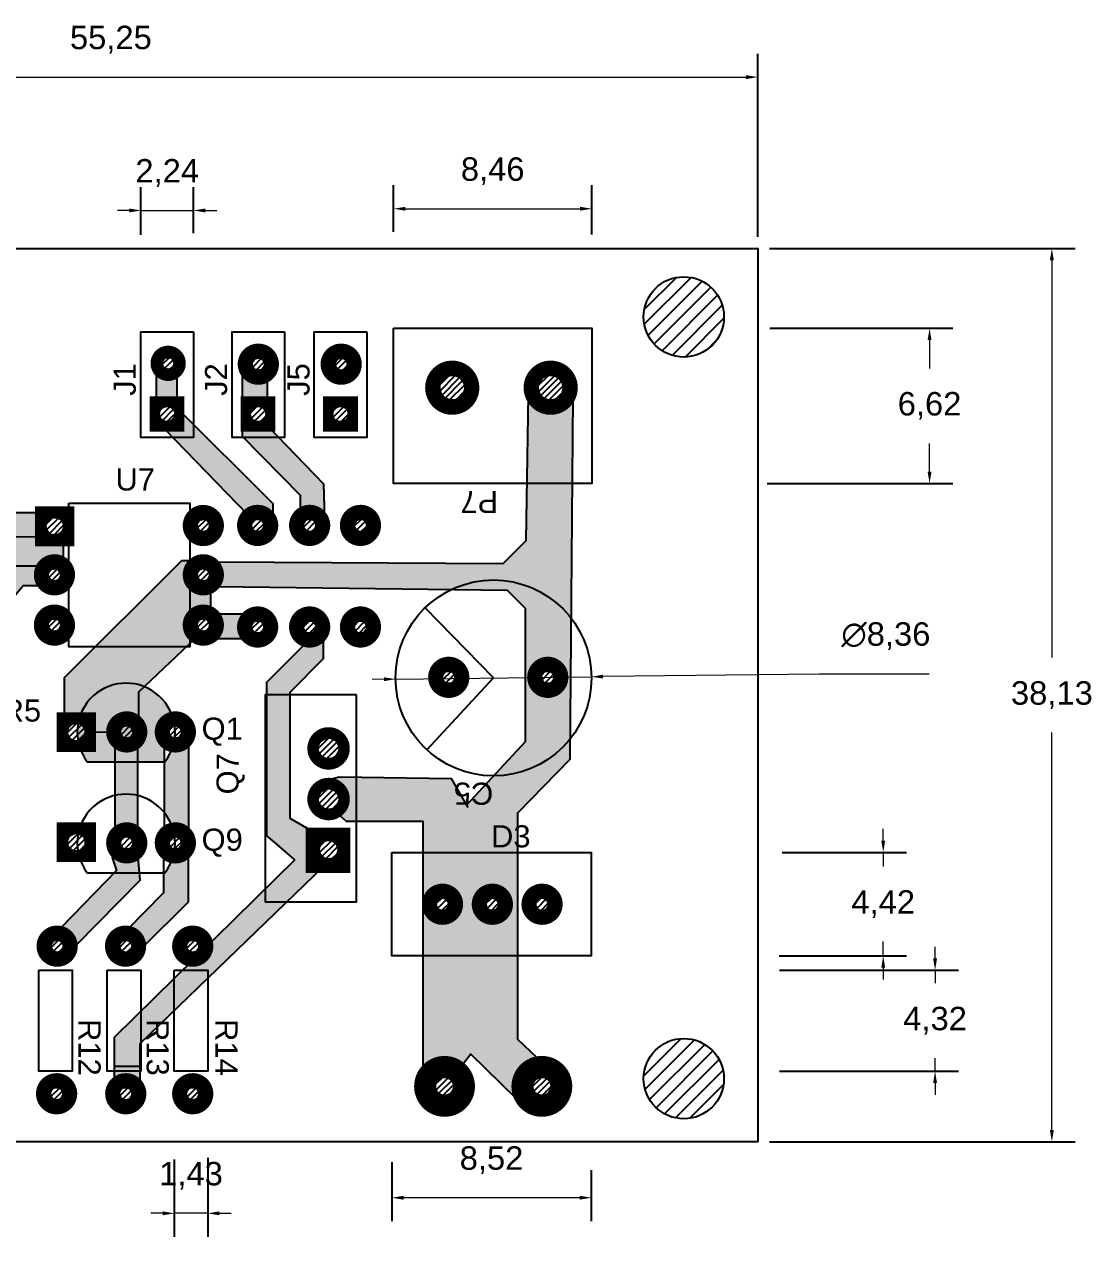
# Model space of a CAD drawing. Header units: millimetres. Extents: x 0 to 2627, y 0 to 23954.
# Drawn here: x 65.3 to 110.9, y 26.6 to 78.3 of the extents above; entities that cross this region are included whole.
import ezdxf

# ---------------------------------------------------------------- set-up
doc = ezdxf.new("R2010")
doc.units = ezdxf.units.MM
for name, color, linetype in [('BORDA DA PLACA', 7, 'Continuous'), ('COMPONENTES ELETRICOS', 7, 'Continuous'), ('COTAS', 7, 'Continuous'), ('FUROS', 7, 'Continuous'), ('HACHURAS', 7, 'Continuous'), ('PINOS', 40, 'Continuous'), ('TEXTOS', 7, 'Continuous'), ('TRILHAS', 94, 'Continuous')]:
    doc.layers.add(name, color=color, linetype=linetype)
doc.styles.get("Standard").update_dxf_attribs({"font": 'arial.ttf'})
doc.dimstyles.new('ABNT_PCB_COTAS_MM', dxfattribs={"dimtxt": 1, "dimasz": 0.5, "dimexe": 1, "dimexo": 0.5, "dimgap": 1, "dimtad": 1, "dimtih": 1, "dimtoh": 1, "dimtxsty": 'Standard', "dimcen": 2.5, "dimclrt": 256, "dimadec": 0, "dimazin": 0, "dimtfac": 1, "dimtmove": 0, "dimatfit": 3, "dimfxl": 1, "dimtfillclr": 256, "dimlwd": 18, "dimarcsym": 0})

# ---------------------------------------------------------------- blocks, each defined once
blk = doc.blocks.new('*D27')
at = {"layer": 'COTAS', "color": 0, "lineweight": -2, "transparency": 16777216}
for p, q in [((97.141, 65.367), (104.963, 65.367)), ((97.027, 58.743), (104.963, 58.743))]:
    blk.add_line(p, q, dxfattribs=at)
at = {"layer": 'COTAS', "color": 0, "linetype": 'Continuous', "lineweight": 18, "transparency": 16777216}
for p, q in [((103.963, 64.867), (103.963, 63.656)), ((103.963, 59.243), (103.963, 60.454))]:
    blk.add_line(p, q, dxfattribs=at)
at = {"layer": 'COTAS', "color": 0, "transparency": 16777216}
for points in [[(103.88, 64.867), (104.046, 64.867), (103.963, 65.367)], [(103.88, 59.243), (104.046, 59.243), (103.963, 58.743)]]:
    blk.add_solid(points, dxfattribs=at)
at = {"layer": 'Defpoints', "color": 0, "transparency": 16777216}
for p in [(96.641, 65.367), (96.527, 58.743), (103.963, 58.743)]:
    blk.add_point(p, dxfattribs=at)
at = {"layer": 'COTAS', "transparency": 16777216, "insert": (103.963, 62.055), "char_height": 1, "attachment_point": 5}
blk.add_mtext('6,62', dxfattribs=at)
blk = doc.blocks.new('*D28')
at = {"layer": 'COTAS', "color": 0, "lineweight": -2, "transparency": 16777216}
for p, q in [((97.132, 68.774), (110.185, 68.774)), ((97.132, 30.642), (110.185, 30.642))]:
    blk.add_line(p, q, dxfattribs=at)
at = {"layer": 'COTAS', "color": 0, "linetype": 'Continuous', "lineweight": 18, "transparency": 16777216}
for p, q in [((109.185, 68.274), (109.185, 51.309)), ((109.185, 31.142), (109.185, 48.107))]:
    blk.add_line(p, q, dxfattribs=at)
at = {"layer": 'COTAS', "color": 0, "transparency": 16777216}
for points in [[(109.101, 68.274), (109.268, 68.274), (109.185, 68.774)], [(109.101, 31.142), (109.268, 31.142), (109.185, 30.642)]]:
    blk.add_solid(points, dxfattribs=at)
at = {"layer": 'Defpoints', "color": 0, "transparency": 16777216}
for p in [(96.632, 68.774), (96.632, 30.642), (109.185, 30.642)]:
    blk.add_point(p, dxfattribs=at)
at = {"layer": 'COTAS', "transparency": 16777216, "insert": (109.185, 49.708), "char_height": 1, "attachment_point": 5}
blk.add_mtext('38,13', dxfattribs=at)
blk = doc.blocks.new('*D29')
at = {"layer": 'COTAS', "color": 0, "lineweight": -2, "transparency": 16777216}
for p, q in [((41.381, 69.274), (41.381, 77.09)), ((96.632, 69.274), (96.632, 77.09))]:
    blk.add_line(p, q, dxfattribs=at)
at = {"layer": 'COTAS', "color": 0, "linetype": 'Continuous', "lineweight": 18, "transparency": 16777216}
blk.add_line((41.881, 76.09), (96.132, 76.09), dxfattribs=at)
at = {"layer": 'COTAS', "color": 0, "transparency": 16777216}
for points in [[(41.881, 76.173), (41.881, 76.007), (41.381, 76.09)], [(96.132, 76.173), (96.132, 76.007), (96.632, 76.09)]]:
    blk.add_solid(points, dxfattribs=at)
at = {"layer": 'Defpoints', "color": 0, "transparency": 16777216}
for p in [(96.632, 76.09), (41.381, 68.774), (96.632, 68.774)]:
    blk.add_point(p, dxfattribs=at)
at = {"layer": 'COTAS', "transparency": 16777216, "insert": (69.007, 77.691), "char_height": 1, "attachment_point": 5}
blk.add_mtext('55,25', dxfattribs=at)
blk = doc.blocks.new('*D30')
at = {"layer": 'COTAS', "color": 0, "lineweight": -2, "transparency": 16777216}
for p, q in [((81.081, 69.482), (81.081, 71.471)), ((89.54, 69.368), (89.54, 71.471))]:
    blk.add_line(p, q, dxfattribs=at)
at = {"layer": 'COTAS', "color": 0, "linetype": 'Continuous', "lineweight": 18, "transparency": 16777216}
blk.add_line((81.581, 70.471), (89.04, 70.471), dxfattribs=at)
at = {"layer": 'COTAS', "color": 0, "transparency": 16777216}
for points in [[(81.581, 70.554), (81.581, 70.387), (81.081, 70.471)], [(89.04, 70.554), (89.04, 70.387), (89.54, 70.471)]]:
    blk.add_solid(points, dxfattribs=at)
at = {"layer": 'Defpoints', "color": 0, "transparency": 16777216}
for p in [(89.54, 70.471), (81.081, 68.982), (89.54, 68.868)]:
    blk.add_point(p, dxfattribs=at)
at = {"layer": 'COTAS', "transparency": 16777216, "insert": (85.31, 72.072), "char_height": 1, "attachment_point": 5}
blk.add_mtext('8,46', dxfattribs=at)
blk = doc.blocks.new('*D31')
at = {"layer": 'COTAS', "color": 0, "lineweight": -2, "transparency": 16777216}
for p, q in [((70.293, 69.36), (70.293, 71.398)), ((72.534, 69.432), (72.534, 71.398))]:
    blk.add_line(p, q, dxfattribs=at)
at = {"layer": 'COTAS', "color": 0, "linetype": 'Continuous', "lineweight": 18, "transparency": 16777216}
for p, q in [((69.793, 70.398), (69.293, 70.398)), ((70.293, 70.398), (72.534, 70.398)), ((73.034, 70.398), (73.534, 70.398))]:
    blk.add_line(p, q, dxfattribs=at)
at = {"layer": 'COTAS', "color": 0, "transparency": 16777216}
for points in [[(69.793, 70.481), (69.793, 70.315), (70.293, 70.398)], [(73.034, 70.481), (73.034, 70.315), (72.534, 70.398)]]:
    blk.add_solid(points, dxfattribs=at)
at = {"layer": 'Defpoints', "color": 0, "transparency": 16777216}
for p in [(72.534, 70.398), (70.293, 68.86), (72.534, 68.932)]:
    blk.add_point(p, dxfattribs=at)
at = {"layer": 'COTAS', "transparency": 16777216, "insert": (71.414, 71.999), "char_height": 1, "attachment_point": 5}
blk.add_mtext('2,24', dxfattribs=at)
blk = doc.blocks.new('*D37')
at = {"layer": 'COTAS', "color": 0, "linetype": 'Continuous', "lineweight": 18, "transparency": 16777216}
for p, q in [((80.663, 50.388), (80.163, 50.382)), ((81.163, 50.394), (89.525, 50.493)), ((99.256, 50.608), (90.025, 50.499)), ((103.941, 50.608), (99.256, 50.608))]:
    blk.add_line(p, q, dxfattribs=at)
at = {"layer": 'COTAS', "color": 0, "transparency": 16777216}
for points in [[(80.662, 50.471), (80.664, 50.304), (81.163, 50.394)], [(90.024, 50.582), (90.026, 50.416), (89.525, 50.493)]]:
    blk.add_solid(points, dxfattribs=at)
at = {"layer": 'Defpoints', "color": 0, "transparency": 16777216}
for p in [(81.163, 50.394), (89.525, 50.493)]:
    blk.add_point(p, dxfattribs=at)
at = {"layer": 'COTAS', "transparency": 16777216, "insert": (102.098, 52.226), "char_height": 1, "attachment_point": 5}
blk.add_mtext('∅8,36', dxfattribs=at)
blk = doc.blocks.new('*D38')
at = {"layer": 'COTAS', "color": 0, "linetype": 'Continuous', "lineweight": 18, "transparency": 16777216}
for p, q in [((101.984, 43.497), (101.984, 43.997)), ((101.984, 42.997), (101.984, 42.388)), ((101.984, 38.576), (101.984, 39.186)), ((101.984, 38.076), (101.984, 37.576))]:
    blk.add_line(p, q, dxfattribs=at)
at = {"layer": 'COTAS', "color": 0, "lineweight": -2, "transparency": 16777216}
for p, q in [((97.673, 42.997), (102.984, 42.997)), ((97.537, 38.576), (102.984, 38.576))]:
    blk.add_line(p, q, dxfattribs=at)
at = {"layer": 'COTAS', "color": 0, "transparency": 16777216}
for points in [[(101.901, 43.497), (102.068, 43.497), (101.984, 42.997)], [(101.901, 38.076), (102.068, 38.076), (101.984, 38.576)]]:
    blk.add_solid(points, dxfattribs=at)
at = {"layer": 'Defpoints', "color": 0, "transparency": 16777216}
for p in [(97.173, 42.997), (97.037, 38.576), (101.984, 38.576)]:
    blk.add_point(p, dxfattribs=at)
at = {"layer": 'COTAS', "transparency": 16777216, "insert": (101.984, 40.787), "char_height": 1, "attachment_point": 5}
blk.add_mtext('4,42', dxfattribs=at)
blk = doc.blocks.new('*D39')
at = {"layer": 'COTAS', "color": 0, "lineweight": -2, "transparency": 16777216}
for p, q in [((81.002, 29.773), (81.002, 27.254)), ((89.518, 29.433), (89.518, 27.254))]:
    blk.add_line(p, q, dxfattribs=at)
at = {"layer": 'COTAS', "color": 0, "linetype": 'Continuous', "lineweight": 18, "transparency": 16777216}
blk.add_line((89.018, 28.254), (81.502, 28.254), dxfattribs=at)
at = {"layer": 'COTAS', "color": 0, "transparency": 16777216}
for points in [[(81.502, 28.337), (81.502, 28.171), (81.002, 28.254)], [(89.018, 28.337), (89.018, 28.171), (89.518, 28.254)]]:
    blk.add_solid(points, dxfattribs=at)
at = {"layer": 'Defpoints', "color": 0, "transparency": 16777216}
for p in [(81.002, 30.273), (89.518, 29.933), (81.002, 28.254)]:
    blk.add_point(p, dxfattribs=at)
at = {"layer": 'COTAS', "transparency": 16777216, "insert": (85.26, 29.855), "char_height": 1, "attachment_point": 5}
blk.add_mtext('8,52', dxfattribs=at)
blk = doc.blocks.new('*D61')
at = {"layer": 'COTAS', "color": 0, "linetype": 'Continuous', "lineweight": 18, "transparency": 16777216}
for p, q in [((104.199, 38.47), (104.199, 38.97)), ((104.199, 37.97), (104.199, 37.412)), ((104.199, 33.651), (104.199, 34.21)), ((104.199, 33.151), (104.199, 32.651))]:
    blk.add_line(p, q, dxfattribs=at)
at = {"layer": 'COTAS', "color": 0, "lineweight": -2, "transparency": 16777216}
for p, q in [((97.556, 37.97), (105.199, 37.97)), ((97.556, 33.651), (105.199, 33.651))]:
    blk.add_line(p, q, dxfattribs=at)
at = {"layer": 'COTAS', "color": 0, "transparency": 16777216}
for points in [[(104.115, 38.47), (104.282, 38.47), (104.199, 37.97)], [(104.115, 33.151), (104.282, 33.151), (104.199, 33.651)]]:
    blk.add_solid(points, dxfattribs=at)
at = {"layer": 'Defpoints', "color": 0, "transparency": 16777216}
for p in [(97.056, 37.97), (97.056, 33.651), (104.199, 33.651)]:
    blk.add_point(p, dxfattribs=at)
at = {"layer": 'COTAS', "transparency": 16777216, "insert": (104.199, 35.811), "char_height": 1, "attachment_point": 5}
blk.add_mtext('4,32', dxfattribs=at)
blk = doc.blocks.new('*D62')
at = {"layer": 'COTAS', "color": 0, "lineweight": -2, "transparency": 16777216}
for p, q in [((71.716, 29.892), (71.716, 26.588)), ((73.142, 29.951), (73.142, 26.588))]:
    blk.add_line(p, q, dxfattribs=at)
at = {"layer": 'COTAS', "color": 0, "linetype": 'Continuous', "lineweight": 18, "transparency": 16777216}
for p, q in [((71.216, 27.588), (70.716, 27.588)), ((73.142, 27.588), (71.716, 27.588)), ((73.642, 27.588), (74.142, 27.588))]:
    blk.add_line(p, q, dxfattribs=at)
at = {"layer": 'COTAS', "color": 0, "transparency": 16777216}
for points in [[(71.216, 27.672), (71.216, 27.505), (71.716, 27.588)], [(73.642, 27.672), (73.642, 27.505), (73.142, 27.588)]]:
    blk.add_solid(points, dxfattribs=at)
at = {"layer": 'Defpoints', "color": 0, "transparency": 16777216}
for p in [(71.716, 30.392), (73.142, 30.451), (71.716, 27.588)]:
    blk.add_point(p, dxfattribs=at)
at = {"layer": 'COTAS', "transparency": 16777216, "insert": (72.429, 29.189), "char_height": 1, "attachment_point": 5}
blk.add_mtext('1,43', dxfattribs=at)

msp = doc.modelspace()

# ---------------------------------------------------------------- hatches: boundary and pattern name
at = {"layer": 'HACHURAS'}
h = msp.add_hatch(dxfattribs=at)
h.set_pattern_fill('ANSI31', color=256, scale=0.14)
h.set_pattern_definition([(45, (26.32435, 13.90857), (-0.314309, 0.314309), [])])
h.paths.add_polyline_path([(95.184, 65.852, 1), (91.755, 65.852, 1)])
h.paths.add_polyline_path([(45.78, 65.846, 1), (42.352, 65.846, 1)])
h.paths.add_polyline_path([(42.356, 33.337, 1), (45.776, 33.337, 1)])
h.paths.add_polyline_path([(95.184, 33.337, 1), (91.755, 33.337, 1)])
h = msp.add_hatch(dxfattribs=at)
h.set_pattern_fill('ANSI31', color=256, scale=0.059)
h.set_pattern_definition([(45, (26.32435, 13.90857), (-0.13245878, 0.13245878), [])])
h.paths.add_polyline_path([(88.322, 62.832, 1), (87.251, 62.832, 1)])
h.paths.add_polyline_path([(84.118, 62.832, 1), (83.047, 62.832, 1)])
h.paths.add_polyline_path([(79.11, 63.836, 1), (78.573, 63.836, 1)])
h.paths.add_polyline_path([(79.147, 61.707, 1), (78.475, 61.707, 1)])
h.paths.add_polyline_path([(75.631, 61.707, 1), (74.959, 61.707, 1)])
h.paths.add_polyline_path([(75.571, 63.836, 1), (75.035, 63.836, 1)])
h.paths.add_polyline_path([(71.744, 61.707, 1), (71.072, 61.707, 1)])
h.paths.add_polyline_path([(71.709, 63.872, 1), (71.196, 63.872, 1)])
h.paths.add_polyline_path([(73.222, 56.949, 1), (72.685, 56.949, 1)])
h.paths.add_polyline_path([(75.542, 56.954, 1), (75.005, 56.954, 1)])
h.paths.add_polyline_path([(77.762, 56.954, 1), (77.226, 56.954, 1)])
h.paths.add_polyline_path([(79.932, 56.954, 1), (79.396, 56.954, 1)])
h.paths.add_polyline_path([(60.581, 63.391, 1), (59.647, 63.391, 1)])
h.paths.add_polyline_path([(58.498, 63.407, 1), (57.564, 63.407, 1)])
h.paths.add_polyline_path([(56.374, 63.407, 1), (55.44, 63.407, 1)])
h.paths.add_polyline_path([(54.282, 63.407, 1), (53.348, 63.407, 1)])
h.paths.add_polyline_path([(47.588, 60.725, 1), (47.051, 60.725, 1)])
h.paths.add_polyline_path([(49.804, 60.677, 1), (49.128, 60.677, 1)])
h.paths.add_polyline_path([(49.77, 57.019, 1), (49.233, 57.019, 1)])
h.paths.add_polyline_path([(47.704, 56.959, 1), (47.028, 56.959, 1)])
h.paths.add_polyline_path([(54.247, 58.13, 1), (53.71, 58.13, 1)])
h.paths.add_polyline_path([(58.273, 58.13, 1), (57.736, 58.13, 1)])
h.paths.add_polyline_path([(47.704, 53.3, 1), (47.028, 53.3, 1)])
h.paths.add_polyline_path([(49.77, 53.357, 1), (49.233, 53.357, 1)])
h.paths.add_polyline_path([(54.247, 53.843, 1), (53.71, 53.843, 1)])
h.paths.add_polyline_path([(58.273, 53.843, 1), (57.736, 53.843, 1)])
h.paths.add_polyline_path([(50.611, 51.189, 1), (51.148, 51.189, 1)])
h.paths.add_polyline_path([(55.261, 48.145, 1), (54.365, 48.145, 1)])
h.paths.add_polyline_path([(57.391, 48.145, 1), (56.494, 48.145, 1)])
h.paths.add_polyline_path([(59.401, 48.135, 1), (58.719, 48.135, 1)])
h.paths.add_polyline_path([(51.148, 44.858, 1), (50.611, 44.858, 1)])
h.paths.add_polyline_path([(55.132, 42.642, 1), (54.595, 42.642, 1)])
h.paths.add_polyline_path([(56.808, 42.642, 1), (56.272, 42.642, 1)])
h.paths.add_polyline_path([(55.176, 38.344, 1), (54.639, 38.344, 1)])
h.paths.add_polyline_path([(59.39, 38.344, 1), (58.854, 38.344, 1)])
h.paths.add_polyline_path([(51.514, 33.028, 1), (50.725, 33.028, 1)])
h.paths.add_polyline_path([(55.718, 33.028, 1), (54.929, 33.028, 1)])
h.paths.add_polyline_path([(59.769, 33.028, 1), (58.98, 33.028, 1)])
h.paths.add_polyline_path([(66.959, 32.693, 1), (66.422, 32.693, 1)])
h.paths.add_polyline_path([(69.911, 32.693, 1), (69.375, 32.693, 1)])
h.paths.add_polyline_path([(72.77, 32.693, 1), (72.234, 32.693, 1)])
h.paths.add_polyline_path([(83.649, 33.008, 1), (82.86, 33.008, 1)])
h.paths.add_polyline_path([(87.804, 33.008, 1), (87.015, 33.008, 1)])
h.paths.add_polyline_path([(87.686, 40.782, 1), (87.15, 40.782, 1)])
h.paths.add_polyline_path([(85.028, 40.782, 1), (85.564, 40.782, 1)])
h.paths.add_polyline_path([(83.435, 40.782, 1), (82.899, 40.782, 1)])
h.paths.add_polyline_path([(78.706, 43.111, 1), (77.899, 43.111, 1)])
h.paths.add_polyline_path([(77.854, 45.273, 1), (78.751, 45.273, 1)])
h.paths.add_polyline_path([(72.77, 38.993, 1), (72.234, 38.993, 1)])
h.paths.add_polyline_path([(69.903, 38.993, 1), (69.366, 38.993, 1)])
h.paths.add_polyline_path([(66.982, 38.993, 1), (66.446, 38.993, 1)])
h.paths.add_polyline_path([(72.03, 43.401, 1), (71.493, 43.401, 1)])
h.paths.add_polyline_path([(69.953, 43.401, 1), (69.416, 43.401, 1)])
h.paths.add_polyline_path([(67.913, 43.43, 1), (67.153, 43.43, 1)])
h.paths.add_polyline_path([(63.505, 44.858, 1), (62.968, 44.858, 1)])
h.paths.add_polyline_path([(67.913, 48.129, 1), (67.153, 48.129, 1)])
h.paths.add_polyline_path([(69.953, 48.138, 1), (69.416, 48.138, 1)])
h.paths.add_polyline_path([(72.03, 48.138, 1), (71.493, 48.138, 1)])
h.paths.add_polyline_path([(63.505, 51.189, 1), (62.968, 51.189, 1)])
h.paths.add_polyline_path([(66.866, 52.698, 1), (66.329, 52.698, 1)])
h.paths.add_polyline_path([(73.222, 52.698, 1), (72.685, 52.698, 1)])
h.paths.add_polyline_path([(75.542, 52.617, 1), (75.005, 52.617, 1)])
h.paths.add_polyline_path([(77.762, 52.617, 1), (77.226, 52.617, 1)])
h.paths.add_polyline_path([(79.932, 52.617, 1), (79.396, 52.617, 1)])
h.paths.add_polyline_path([(78.751, 47.434, 1), (77.854, 47.434, 1)])
h.paths.add_polyline_path([(83.702, 50.468, 1), (83.166, 50.468, 1)])
h.paths.add_polyline_path([(87.394, 50.468, 1), (87.931, 50.468, 1)])
h.paths.add_polyline_path([(73.222, 54.844, 1), (72.685, 54.844, 1)])
h.paths.add_polyline_path([(66.866, 54.844, 1), (66.329, 54.844, 1)])
h.paths.add_polyline_path([(66.992, 56.917, 1), (66.232, 56.917, 1)])
at = {"layer": 'TRILHAS'}
h = msp.add_hatch(color=256, dxfattribs=at)
h.dxf.hatch_style = 1
h.paths.add_polyline_path([(48.941, 61.214), (47.894, 61.805), (46.799, 61.805), (46.815, 61.085), (46.965, 61.078, -0.668802), (47.82, 60.725, -0.046646), (47.812, 60.632), (47.89, 60.33), (48.794, 60.117)])
h.paths.add_polyline_path([(47.817, 64.988), (48.763, 65.95), (56.412, 65.95), (57.005, 65.343), (58.433, 65.343), (58.424, 65.438), (56.631, 67.019), (48.361, 67.002), (46.722, 65.366), (46.799, 61.805), (47.894, 61.805)])
h.paths.add_polyline_path([(58.433, 65.343), (57.005, 65.343), (57.512, 64.823), (57.51, 64.033), (57.743, 64.018, -0.255994), (58.391, 63.979), (58.552, 63.969)])
h.paths.add_polyline_path([(54.409, 62.85), (54.2, 62.851, -0.317913), (53.419, 62.858), (53.419, 60.212), (54.409, 60.212)])
h.paths.add_polyline_path([(54.409, 60.212), (53.419, 60.212), (53.419, 58.747), (54.409, 58.819)])
h.paths.add_polyline_path([(58.624, 62.864), (58.423, 62.856, -0.29974), (57.68, 62.829), (57.485, 62.822), (57.527, 60.212), (58.62, 60.212)])
h.paths.add_polyline_path([(58.62, 60.212), (57.527, 60.212), (57.551, 58.683), (57.854, 58.681, -0.136334), (58.16, 58.68), (58.618, 58.678)])
h.paths.add_polyline_path([(60.709, 62.783), (59.596, 62.783), (59.596, 60.212), (60.709, 60.212)])
h.paths.add_polyline_path([(60.709, 59.687), (60.709, 60.212), (59.596, 60.212), (59.596, 59.323), (62.428, 56.465), (63.946, 56.47), (63.947, 57.508), (62.868, 57.508)])
h.paths.add_polyline_path([(64.26, 68.774), (63.958, 68.774), (63.947, 57.508), (64.266, 57.508)])
h.paths.add_polyline_path([(66.017, 57.508), (64.266, 57.508), (64.266, 56.471), (66.017, 56.477)])
h.paths.add_polyline_path([(64.266, 57.508), (63.947, 57.508), (63.946, 56.47), (64.266, 56.471)])
h.paths.add_polyline_path([(65.968, 55.229), (64.721, 55.229), (64.267, 54.788), (64.268, 53.188), (65.264, 54.375), (65.968, 54.375)])
h.paths.add_polyline_path([(66.987, 56.2), (66.603, 56.31), (66.017, 56.31), (66.017, 56.477), (64.266, 56.471), (64.267, 54.788), (64.721, 55.229), (65.968, 55.229), (66.315, 55.341, -0.102065), (66.535, 55.413), (66.987, 55.559)])
h.paths.add_polyline_path([(64.266, 56.471), (63.946, 56.47), (63.945, 54.476), (64.267, 54.788)])
h = msp.add_hatch(color=256, dxfattribs=at)
h.dxf.hatch_style = 1
h.paths.add_polyline_path([(78.087, 51.272), (78.087, 52.05), (77.266, 51.861), (75.652, 50.241), (75.652, 49.727), (76.667, 49.727), (76.667, 49.831)])
h.paths.add_polyline_path([(72.231, 51.771), (68.343, 51.771), (67.013, 50.444), (67.013, 48.736), (67.661, 48.736, -0.439412), (70.433, 50.07)])
h.paths.add_polyline_path([(70.196, 49.846), (70.433, 50.07, 0.439412), (67.661, 48.736), (68.127, 48.736), (68.168, 48.736), (68.127, 48.349), (68.127, 48.129), (69.113, 48.138, -0.535711), (69.906, 48.666), (70.196, 48.68)])
h.paths.add_polyline_path([(72.382, 55.445), (72.024, 55.445), (68.343, 51.771), (72.231, 51.771), (72.382, 51.914)])
h.paths.add_polyline_path([(74.855, 53.008), (74.855, 53.171), (73.276, 53.171, -0.248152), (73.526, 52.698, -0.407628), (72.967, 52.126), (74.855, 52.126), (74.855, 52.227, -0.189828), (74.702, 52.617, -0.189828)])
h.paths.add_polyline_path([(73.281, 54.375, -0.606437), (72.382, 54.844), (72.382, 52.698, -0.60237), (73.276, 53.171), (73.281, 53.171)])
h.paths.add_polyline_path([(76.165, 60.709), (74.672, 60.709), (77.111, 58.235), (77.111, 57.38, -0.452884), (77.965, 57.279), (78.138, 57.279), (78.102, 58.715)])
h.paths.add_polyline_path([(72.534, 61.272), (72.534, 60.709), (71.646, 60.709), (74.848, 57.42), (74.942, 57.42, -0.320063), (75.606, 57.42), (75.931, 57.42), (75.931, 57.876)])
h.paths.add_polyline_path([(72.534, 61.272), (71.933, 61.872), (71.933, 61.17), (70.944, 61.17), (71.305, 61.06), (71.646, 60.709), (72.534, 60.709)])
h.paths.add_polyline_path([(71.844, 63.536), (71.824, 63.536, -0.443235), (71.081, 63.536), (70.944, 63.536), (70.944, 62.244), (71.844, 62.244)])
h.paths.add_polyline_path([(75.681, 63.407, -0.40175), (74.89, 63.441), (74.629, 63.441), (74.629, 60.754), (74.672, 60.709), (76.165, 60.709), (75.718, 61.17), (74.77, 61.17), (74.77, 62.244), (75.7, 62.244)])
h = msp.add_hatch(color=256, dxfattribs=at)
h.dxf.hatch_style = 1
h.paths.add_polyline_path([(88.746, 62.427), (88.355, 62.21, -0.118024), (88.012, 62.02), (87.979, 62.002), (87.965, 62.008, -0.333318), (87.046, 62.429), (86.835, 62.526), (86.776, 58.743), (88.716, 58.743)], flags=17)
h.paths.add_polyline_path([(83.521, 54.207, -0.356568), (88.669, 52.98), (88.746, 62.427), (87.979, 62.002), (86.835, 62.526), (86.738, 56.31), (85.755, 55.333), (73.535, 55.395), (73.535, 54.336)])
h.paths.add_polyline_path([(86.712, 47.729), (85.352, 46.262, 0.229081), (88.626, 47.853), (88.669, 52.98, 0.356568), (83.521, 54.207), (85.937, 54.175), (86.712, 53.401)])
h.paths.add_polyline_path([(88.234, 50.468, -1), (87.09, 50.468, -1)], flags=16)
h = msp.add_hatch(color=256, dxfattribs=at)
h.dxf.hatch_style = 1
h.paths.add_polyline_path([(86.382, 44.691), (88.619, 46.976), (88.746, 62.427), (87.979, 62.002), (86.835, 62.526), (86.738, 56.31), (85.755, 55.333), (73.535, 55.395), (73.535, 54.336), (85.937, 54.175), (86.712, 53.401), (86.712, 47.729), (84.191, 45.009), (83.531, 46.149), (78.749, 46.217), (78.335, 46.105), (78.473, 45.927, -0.341449), (78.979, 45.273, -0.236784), (78.707, 44.731), (78.674, 44.666), (79.055, 44.334), (82.344, 44.334), (82.344, 33.731), (82.817, 33.731, -0.278932), (83.692, 33.731), (83.863, 33.731), (84.38, 34.377), (86.317, 32.494), (86.565, 32.987, -0.251047), (86.924, 33.699), (87.198, 34.245), (86.382, 35.01)])
h.paths.add_polyline_path([(84.724, 40.782, -1), (85.868, 40.782, -1)], flags=16)
h.paths.add_polyline_path([(82.595, 40.771, -1), (83.716, 40.771, -1)], flags=16)
h.paths.add_polyline_path([(87.09, 50.468, -1), (88.234, 50.468, -1)], flags=16)
h = msp.add_hatch(color=256, dxfattribs=at)
h.dxf.hatch_style = 1
h.paths.add_polyline_path([(64.268, 53.188), (63.943, 52.801), (63.922, 30.642), (64.278, 30.642)])
h.paths.add_polyline_path([(69.153, 35.099), (69.153, 33.651), (70.252, 33.651), (70.252, 34.84), (70.265, 36.193)])
h.paths.add_polyline_path([(71.716, 36.252), (71.716, 37.62), (70.282, 36.209), (70.282, 34.869)])
h.paths.add_polyline_path([(73.142, 37.627), (73.142, 37.97), (72.072, 37.97), (71.716, 37.62), (71.716, 36.252)])
h.paths.add_polyline_path([(76.523, 40.889), (75.593, 40.889), (75.593, 41.433), (73.073, 38.954, -0.379432), (72.532, 38.422), (72.072, 37.97), (73.142, 37.97), (73.142, 37.627)])
h.paths.add_polyline_path([(75.593, 41.433), (75.593, 40.889), (76.523, 40.889), (78.087, 42.397), (77.604, 42.397), (77.604, 43.897), (76.667, 44.446), (76.667, 49.727), (75.652, 49.727), (75.652, 43.721), (76.005, 43.419), (76.866, 42.685)])
h = msp.add_hatch(color=256, dxfattribs=at)
h.dxf.hatch_style = 1
h.paths.add_polyline_path([(68.001, 46.863), (71.277, 46.859), (71.277, 47.666), (71.439, 47.666, -0.247743), (71.189, 48.138, -0.36666), (71.667, 48.703, 1.207703)])
h = msp.add_hatch(color=256, dxfattribs=at)
h.dxf.hatch_style = 1
h.paths.add_polyline_path([(72.323, 40.881), (72.323, 42.858), (71.677, 42.858, -0.099242), (71.315, 42.121), (71.256, 42.122), (71.256, 41.265), (69.673, 39.662), (69.781, 39.546, -0.285891), (70.195, 39.106), (70.354, 38.937)])
h.paths.add_polyline_path([(70.252, 41.803), (70.224, 42.123), (69.149, 42.124), (66.881, 39.791), (67.526, 39.035)])
h.paths.add_polyline_path([(70.166, 42.773), (69.069, 42.773), (69.242, 42.219), (69.149, 42.124), (70.224, 42.123)])
h.paths.add_polyline_path([(72.338, 47.666), (72.084, 47.666, -0.191614), (71.671, 47.573, -0.096459), (71.315, 46.859), (71.277, 46.859), (71.277, 44.713, -0.09212), (71.643, 44.044), (72.338, 43.951)])
h.paths.add_polyline_path([(70.144, 46.86), (69.197, 46.861), (69.197, 45.429, -0.114819), (70.144, 45.424)])
h.paths.add_polyline_path([(70.144, 45.424, 0.114819), (69.197, 45.429), (69.197, 44.076), (70.144, 43.953)])
h.paths.add_polyline_path([(70.144, 47.633), (69.952, 47.633, -0.248313), (69.417, 47.633), (69.197, 47.633), (69.197, 46.861), (70.144, 46.86)])
h = msp.add_hatch(color=256, dxfattribs=at)
h.dxf.hatch_style = 1
h.paths.add_polyline_path([(83.531, 46.149), (79.502, 46.206), (79.502, 44.334), (82.344, 44.334), (82.344, 42.997), (86.382, 42.997), (86.382, 44.691), (88.619, 46.976), (88.626, 47.853, -0.229081), (85.352, 46.262), (84.191, 45.009)])
h.paths.add_polyline_path([(79.502, 46.206), (78.749, 46.217), (78.335, 46.105), (78.473, 45.927, -0.341449), (78.979, 45.273, -0.236784), (78.707, 44.731), (78.674, 44.666), (79.055, 44.334), (79.502, 44.334)])
h = msp.add_hatch(color=256, dxfattribs=at)
h.dxf.hatch_style = 1
h.paths.add_polyline_path([(84.38, 34.377), (86.317, 32.494), (86.565, 32.987, -0.251047), (86.924, 33.699), (87.198, 34.245), (86.382, 35.01), (86.382, 38.576), (82.344, 38.576), (82.344, 33.731), (82.817, 33.731, -0.278932), (83.692, 33.731), (83.863, 33.731)])
h = msp.add_hatch(color=256, dxfattribs=at)
h.dxf.hatch_style = 1
h.paths.add_polyline_path([(70.252, 33.865), (69.153, 33.865), (69.153, 33.163), (70.252, 33.163)])

# ---------------------------------------------------------------- linework, layer by layer
at = {"layer": 'BORDA DA PLACA'}
msp.add_lwpolyline([(41.381, 68.774), (96.632, 68.774), (96.632, 30.642), (41.381, 30.642)], close=True, dxfattribs=at)
at = {"layer": 'COMPONENTES ELETRICOS'}
for p, q in [((85.344, 50.443), (82.423, 53.435)), ((82.501, 47.377), (85.344, 50.443)), ((68.001, 46.863), (71.315, 46.859)), ((68.001, 42.125), (71.315, 42.121))]:
    msp.add_line(p, q, dxfattribs=at)
for points in [[(72.534, 65.221), (72.534, 60.709), (70.293, 60.709), (70.293, 65.221)], [(76.423, 65.221), (76.423, 60.709), (74.183, 60.709), (74.183, 65.221)], [(79.932, 65.221), (79.932, 60.709), (77.691, 60.709), (77.691, 65.221)], [(81.081, 65.367), (89.54, 65.367), (89.54, 58.743), (81.081, 58.743)], [(67.206, 57.908), (72.382, 57.908), (72.382, 51.771), (67.206, 51.771)], [(79.502, 49.727), (75.593, 49.727), (75.593, 40.889), (79.502, 40.889)], [(81.002, 42.997), (89.518, 42.997), (89.518, 38.576), (81.002, 38.576)], [(65.935, 37.97), (67.361, 37.97), (67.361, 33.651), (65.935, 33.651)], [(68.856, 37.97), (70.282, 37.97), (70.282, 33.651), (68.856, 33.651)], [(71.716, 37.97), (73.142, 37.97), (73.142, 33.651), (71.716, 33.651)]]:
    msp.add_lwpolyline(points, close=True, dxfattribs=at)
msp.add_circle((85.344, 50.443), 4.182, dxfattribs=at)
for centre in [(69.659, 48.131), (69.659, 43.393)]:
    msp.add_arc(centre, 2.088, 322.4747, 217.3945, dxfattribs=at)
at = {"layer": 'FUROS'}
for centre, radius in [((93.469, 65.852), 1.714), ((93.469, 65.852), 1.714), ((71.452, 63.872), 0.256), ((75.303, 63.836), 0.268), ((78.841, 63.836), 0.268), ((83.583, 62.832), 0.536), ((87.786, 62.832), 0.536), ((71.408, 61.707), 0.336), ((75.295, 61.707), 0.336), ((78.811, 61.707), 0.336), ((66.612, 56.917), 0.38), ((72.954, 56.949), 0.268), ((75.274, 56.954), 0.268), ((77.494, 56.954), 0.268), ((79.664, 56.954), 0.268), ((66.598, 54.844), 0.268), ((72.954, 54.844), 0.268), ((66.598, 52.698), 0.268), ((72.954, 52.698), 0.268), ((75.274, 52.617), 0.268), ((77.494, 52.617), 0.268), ((79.664, 52.617), 0.268), ((83.434, 50.468), 0.268), ((87.662, 50.468), 0.268), ((67.533, 48.129), 0.38), ((69.685, 48.138), 0.268), ((71.761, 48.138), 0.268), ((78.303, 47.434), 0.448), ((78.303, 45.273), 0.448), ((67.533, 43.43), 0.38), ((69.685, 43.401), 0.268), ((71.761, 43.401), 0.268), ((78.303, 43.111), 0.403), ((83.167, 40.782), 0.268), ((85.296, 40.782), 0.268), ((87.418, 40.782), 0.268), ((66.714, 38.993), 0.268), ((69.634, 38.993), 0.268), ((72.502, 38.993), 0.268), ((93.469, 33.337), 1.714), ((93.469, 33.337), 1.714), ((83.255, 33.008), 0.394), ((87.41, 33.008), 0.394), ((66.691, 32.693), 0.268), ((69.643, 32.693), 0.268), ((72.502, 32.693), 0.268)]:
    msp.add_circle(centre, radius, dxfattribs=at)
at = {"layer": 'PINOS'}
for points, const_width in [([(74.731, 63.836, 1), (75.875, 63.836, 1)], 0.616), ([(78.269, 63.836, 1), (79.413, 63.836, 1)], 0.616), ([(70.952, 63.872, 1), (71.953, 63.872, 1)], 0.505), ([(82.74, 62.832, 1), (84.425, 62.832, 1)], 0.629), ([(86.944, 62.832, 1), (88.629, 62.832, 1)], 0.629), ([(70.903, 61.707, 1), (71.913, 61.707, 1)], 0.345), ([(74.79, 61.707, 1), (75.8, 61.707, 1)], 0.345), ([(78.306, 61.707, 1), (79.316, 61.707, 1)], 0.345), ([(66.04, 56.917, 1), (67.183, 56.917, 1)], 0.39), ([(72.382, 56.949, 1), (73.526, 56.949, 1)], 0.616), ([(74.702, 56.954, 1), (75.846, 56.954, 1)], 0.616), ([(76.922, 56.954, 1), (78.066, 56.954, 1)], 0.616), ([(79.092, 56.954, 1), (80.236, 56.954, 1)], 0.616), ([(66.026, 54.844, 1), (67.17, 54.844, 1)], 0.616), ([(72.382, 54.844, 1), (73.526, 54.844, 1)], 0.616), ([(66.026, 52.698, 1), (67.17, 52.698, 1)], 0.616), ([(72.382, 52.698, 1), (73.526, 52.698, 1)], 0.616), ([(74.702, 52.617, 1), (75.846, 52.617, 1)], 0.616), ([(76.922, 52.617, 1), (78.066, 52.617, 1)], 0.616), ([(79.092, 52.617, 1), (80.236, 52.617, 1)], 0.616), ([(82.862, 50.468, 1), (84.006, 50.468, 1)], 0.616), ([(87.09, 50.468, 1), (88.234, 50.468, 1)], 0.616), ([(66.962, 48.129, 1), (68.104, 48.129, 1)], 0.39), ([(69.113, 48.138, 1), (70.257, 48.138, 1)], 0.616), ([(71.189, 48.138, 1), (72.333, 48.138, 1)], 0.616), ([(77.627, 47.434, 1), (78.979, 47.434, 1)], 0.462), ([(77.627, 45.273, 1), (78.979, 45.273, 1)], 0.462), ([(66.962, 43.43, 1), (68.104, 43.43, 1)], 0.39), ([(69.113, 43.401, 1), (70.257, 43.401, 1)], 0.616), ([(71.189, 43.401, 1), (72.333, 43.401, 1)], 0.616), ([(77.695, 43.111, 1), (78.91, 43.111, 1)], 0.415), ([(82.595, 40.782, 1), (83.739, 40.782, 1)], 0.616), ([(84.724, 40.782, 1), (85.868, 40.782, 1)], 0.616), ([(86.846, 40.782, 1), (87.99, 40.782, 1)], 0.616), ([(66.142, 38.993, 1), (67.286, 38.993, 1)], 0.616), ([(69.062, 38.993, 1), (70.207, 38.993, 1)], 0.616), ([(71.93, 38.993, 1), (73.074, 38.993, 1)], 0.616), ([(82.41, 33.008, 1), (84.099, 33.008, 1)], 0.909), ([(86.565, 33.008, 1), (88.254, 33.008, 1)], 0.909), ([(66.118, 32.693, 1), (67.263, 32.693, 1)], 0.616), ([(69.071, 32.693, 1), (70.215, 32.693, 1)], 0.616), ([(71.93, 32.693, 1), (73.074, 32.693, 1)], 0.616)]:
    msp.add_lwpolyline(points, format="xyb", close=True, dxfattribs=dict(at, const_width=const_width))
for points, const_width in [([(70.882, 62.244), (71.933, 62.244), (71.933, 61.17), (70.882, 61.17)], 0.43), ([(74.77, 62.244), (75.821, 62.244), (75.821, 61.17), (74.77, 61.17)], 0.43), ([(78.286, 62.244), (79.337, 62.244), (79.337, 61.17), (78.286, 61.17)], 0.43), ([(66.017, 57.525), (67.206, 57.525), (67.206, 56.31), (66.017, 56.31)], 0.486), ([(66.939, 48.736), (68.127, 48.736), (68.127, 47.521), (66.939, 47.521)], 0.486), ([(66.939, 44.038), (68.127, 44.038), (68.127, 42.823), (66.939, 42.823)], 0.486), ([(77.604, 43.774), (78.952, 43.774), (78.952, 42.397), (77.604, 42.397)], 0.551)]:
    msp.add_lwpolyline(points, close=True, dxfattribs=dict(at, const_width=const_width))
at = {"layer": 'TRILHAS'}
for points in [[(75.931, 57.42), (75.931, 57.876), (71.844, 61.962), (71.844, 63.536), (70.944, 63.536), (70.944, 61.17), (71.308, 61.059)], [(74.629, 60.754), (74.629, 63.441), (75.68, 63.441)], [(78.138, 57.279), (78.102, 58.715), (75.718, 61.17), (75.68, 63.441)], [(84.191, 45.009), (86.712, 47.729), (86.712, 53.401), (85.937, 54.175), (73.535, 54.336), (73.535, 55.395), (85.755, 55.333), (86.738, 56.31), (86.835, 62.526)], [(86.382, 44.691), (88.619, 46.976), (88.746, 62.427), (87.979, 62.002), (86.839, 62.524)], [(71.306, 61.059), (74.848, 57.42), (75.931, 57.42)], [(78.138, 57.279), (77.111, 57.279), (77.111, 58.235), (74.629, 60.754)], [(60.709, 59.687), (62.868, 57.508), (66.017, 57.508), (66.017, 56.477)], [(59.596, 59.323), (62.428, 56.465), (66.017, 56.477)], [(66.987, 55.559), (66.987, 56.2), (66.017, 56.477)], [(65.968, 55.229), (66.987, 55.559)], [(70.196, 48.68), (70.196, 49.846), (72.606, 52.126), (74.855, 52.126), (74.855, 53.171), (73.281, 53.171), (73.281, 55.445), (72.024, 55.445), (67.013, 50.444), (67.013, 48.736)], [(62.757, 51.814), (62.757, 53.325), (64.721, 55.229), (65.968, 55.229), (65.968, 54.375), (65.264, 54.375), (63.943, 52.801)], [(75.652, 50.241), (77.266, 51.861)], [(76.667, 44.446), (76.667, 49.831), (78.087, 51.272), (78.087, 52.05), (77.266, 51.861)], [(75.652, 50.241), (75.652, 43.721)], [(67.013, 48.736), (68.168, 48.736), (68.104, 48.129), (69.113, 48.138), (69.413, 48.642), (70.196, 48.68)], [(71.277, 44.093), (72.338, 43.951), (72.338, 47.666), (71.277, 47.666), (71.277, 44.093)], [(78.335, 46.105), (78.749, 46.217), (83.531, 46.149), (84.249, 44.91)], [(78.335, 46.105), (78.979, 45.273), (78.674, 44.666)], [(78.674, 44.666), (79.055, 44.334), (82.344, 44.334)], [(86.317, 32.494), (87.198, 34.245), (86.382, 35.01), (86.382, 44.691)], [(78.113, 42.422), (77.627, 43.277), (77.917, 43.715), (76.667, 44.446)], [(86.318, 32.493), (86.318, 32.493), (84.38, 34.377), (83.863, 33.731), (82.344, 33.731), (82.344, 44.334)], [(76.005, 43.419), (75.652, 43.721)], [(76.866, 42.685), (76.005, 43.419)], [(76.866, 42.685), (69.153, 35.099), (69.153, 33.163), (70.252, 33.163)], [(70.252, 33.163), (70.252, 34.84), (78.113, 42.422)], [(69.153, 33.865), (70.252, 33.865)], [(70.252, 33.163), (69.153, 33.163)]]:
    msp.add_lwpolyline(points, dxfattribs=at)
for points in [[(69.197, 44.076), (69.197, 47.633), (70.144, 47.633), (70.144, 43.953)], [(67.526, 39.035), (70.252, 41.803), (70.166, 42.773), (69.069, 42.773), (69.242, 42.219), (66.881, 39.791)], [(72.323, 40.881), (72.323, 42.858), (71.256, 42.858), (71.256, 41.265), (69.673, 39.662), (70.354, 38.937)]]:
    msp.add_lwpolyline(points, close=True, dxfattribs=at)
msp.add_circle((83.155, 40.771), 0.561, dxfattribs=at)

# ---------------------------------------------------------------- texts
at = {"layer": 'TEXTOS', "char_height": 0.9447, "attachment_point": 1}
for s, insert, rotation in [('J1', (69.128, 62.484), 90), ('J2', (73.028, 62.484), 90), ('J5', (76.546, 62.484), 90), ('P7', (85.547, 57.48), 180), ('Q7', (73.519, 45.47), 90), ('C5', (85.337, 45.03), 180), ('R12', (68.569, 35.881), 270), ('R13', (71.481, 35.881), 270), ('R14', (74.417, 35.881), 270)]:
    msp.add_mtext_dynamic_manual_height_columns(s, width=1.80787, gutter_width=4.724, heights=[0], dxfattribs=dict(at, insert=insert, rotation=rotation))
for s, insert in [('U7', (69.203, 59.388)), ('R5', (64.342, 49.525)), ('Q1', (72.88, 48.749)), ('Q9', (72.88, 44.01)), ('D3', (85.24, 44.155))]:
    msp.add_mtext_dynamic_manual_height_columns(s, width=1.80787, gutter_width=4.724, heights=[0], dxfattribs=dict(at, insert=insert))

# ---------------------------------------------------------------- dimensions: what is measured, and where the dimension line sits
at = {"layer": 'COTAS'}
for base, p1, p2, picture, middle in [((96.632, 76.09), (41.381, 68.774), (96.632, 68.774), '*D29', (69.007, 77.691)), ((89.54, 70.471), (81.081, 68.982), (89.54, 68.868), '*D30', (85.31, 72.072)), ((81.002, 28.254), (89.518, 29.933), (81.002, 30.273), '*D39', (85.26, 29.855))]:
    dim = msp.add_linear_dim(base=base, p1=p1, p2=p2, dimstyle='ABNT_PCB_COTAS_MM', dxfattribs=at)
    dim.commit()
    dim.dimension.update_dxf_attribs({"geometry": picture, "text_midpoint": middle})
for base, p1, p2, picture, middle in [((72.534, 70.398), (70.293, 68.86), (72.534, 68.932), '*D31', (71.414, 70.398)), ((71.716, 27.588), (73.142, 30.451), (71.716, 30.392), '*D62', (72.429, 27.588))]:
    dim = msp.add_linear_dim(base=base, p1=p1, p2=p2, dimstyle='ABNT_PCB_COTAS_MM', dxfattribs=at)
    dim.commit()
    dim.dimension.update_dxf_attribs({"geometry": picture, "text_midpoint": middle, "dimtype": 160})
for base, p1, p2, picture, middle in [((109.185, 30.642), (96.632, 68.774), (96.632, 30.642), '*D28', (109.185, 49.708)), ((103.963, 58.743), (96.641, 65.367), (96.527, 58.743), '*D27', (103.963, 62.055)), ((101.984, 38.576), (97.173, 42.997), (97.037, 38.576), '*D38', (101.984, 40.787)), ((104.199, 33.651), (97.056, 37.97), (97.056, 33.651), '*D61', (104.199, 35.811))]:
    dim = msp.add_linear_dim(base=base, p1=p1, p2=p2, angle=90, dimstyle='ABNT_PCB_COTAS_MM', dxfattribs=at)
    dim.commit()
    dim.dimension.update_dxf_attribs({"geometry": picture, "text_midpoint": middle})
dim = msp.add_diameter_dim_2p(p1=(81.163, 50.394), p2=(89.525, 50.493), dimstyle='ABNT_PCB_COTAS_MM', dxfattribs=at)
dim.commit()
dim.dimension.update_dxf_attribs({"geometry": '*D37', "text_midpoint": (99.256, 50.608), "dimtype": 163})

doc.saveas('drawing.dxf')
